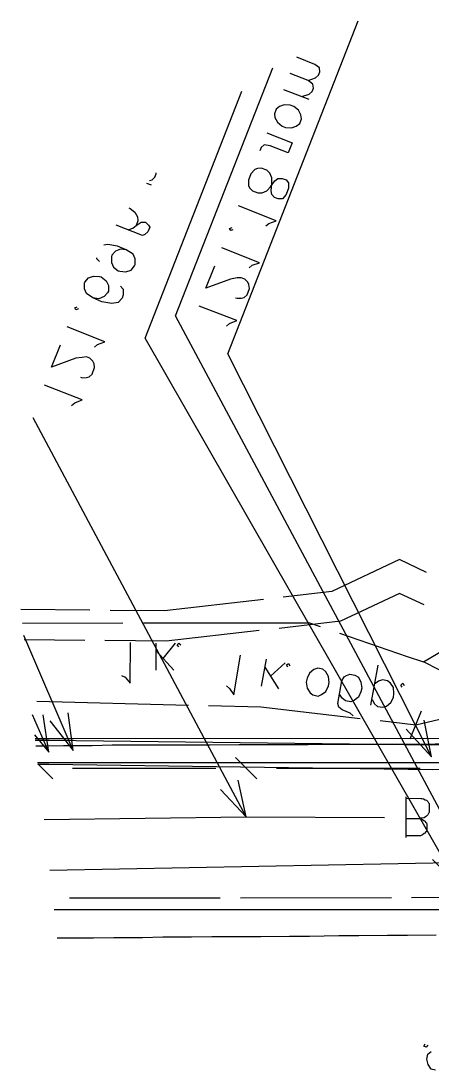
# Model space of a CAD drawing. Header units: metres. Extents: x 131 to 658, y 22 to 173.
# Drawn here: x 130.99 to 141.64, y 122.65 to 149.83 of the extents above; entities that cross this region are included whole.
import ezdxf

# ---------------------------------------------------------------- set-up
doc = ezdxf.new("R2010")
doc.units = ezdxf.units.M
for name, color, linetype in [('CURB', 7, 'Continuous'), ('ELECTR_CABLE', 7, 'Continuous'), ('ELECTR_CABLE_COMM', 7, 'Continuous'), ('SEWER', 7, 'Continuous'), ('WATER_PIPELINE', 7, 'Continuous')]:
    doc.layers.add(name, color=color, linetype=linetype)

msp = doc.modelspace()

# ---------------------------------------------------------------- linework, layer by layer
at = {"layer": 'CURB'}
for points in [[(131.37, 131.046), (131.563, 131.049), (132.085, 131.06), (132.318, 131.06), (132.828, 131.06), (133.35, 131.071), (134.104, 131.071), (134.626, 131.071), (135.369, 131.071), (135.891, 131.071), (136.634, 131.082), (137.167, 131.082), (137.911, 131.082), (138.432, 131.082), (139.176, 131.093), (139.708, 131.093), (140.452, 131.093), (140.973, 131.093), (141.717, 131.105), (142.238, 131.105), (142.993, 131.105), (143.514, 131.105), (144.258, 131.116)], [(131.844, 126.81), (132.462, 126.81), (132.984, 126.81), (133.727, 126.81), (134.249, 126.81), (135.003, 126.81), (135.525, 126.81), (136.268, 126.81), (136.801, 126.81), (137.544, 126.81), (138.066, 126.81), (138.821, 126.81), (139.342, 126.81), (140.086, 126.81), (140.607, 126.81), (141.362, 126.81), (141.883, 126.81), (142.627, 126.81), (143.159, 126.81), (143.903, 126.81), (144.424, 126.81), (145.179, 126.81)], [(141.75, 126.144), (141.007, 126.133), (140.485, 126.133), (139.742, 126.122), (139.22, 126.122), (138.465, 126.111), (137.944, 126.111), (137.2, 126.1), (136.679, 126.1), (135.935, 126.1), (135.403, 126.089), (134.659, 126.089), (134.138, 126.078), (133.394, 126.078), (132.862, 126.067), (132.118, 126.067), (131.927, 126.067)]]:
    msp.add_lwpolyline(points, dxfattribs=at)
at = {"layer": 'ELECTR_CABLE'}
for points in [[(140.973, 131.482), (141.628, 130.761), (136.346, 141.203), (139.728, 149.831)], [(141.495, 135.543), (140.796, 135.876), (140.796, 135.876), (139.042, 135.044), (139.042, 135.044), (137.777, 134.9)], [(137.267, 134.844), (134.704, 134.545), (134.704, 134.545), (133.294, 134.556)], [(141.439, 134.7), (140.796, 135), (140.796, 135), (139.264, 134.278), (139.264, 134.278), (137.678, 134.09)], [(132.773, 134.567), (130.986, 134.582)], [(131.023, 134.228), (133.627, 134.234)], [(137.156, 134.034), (134.748, 133.757), (134.748, 133.757), (133.161, 133.779)], [(134.16, 134.234), (138.465, 134.234), (138.465, 134.234), (138.743, 134.145)], [(141.417, 133.224), (143.082, 134.212)], [(131.73, 131.693), (132.34, 130.927), (131.058, 133.905)], [(132.64, 133.779), (131.07, 133.792)], [(139.242, 133.968), (140.995, 133.368), (140.995, 133.368), (141.417, 133.224)], [(133.594, 132.869), (133.683, 132.825), (133.683, 132.825), (133.816, 132.669), (133.816, 132.669), (133.827, 133.723)], [(134.493, 133.013), (134.493, 133.712)], [(134.948, 133.013), (134.493, 133.513)], [(134.67, 133.313), (134.992, 133.712)], [(135.081, 133.612), (135.037, 133.668), (135.037, 133.668), (135.081, 133.712), (135.081, 133.712), (135.125, 133.668)], [(136.313, 132.603), (136.39, 132.536), (136.39, 132.536), (136.501, 132.37), (136.501, 132.37), (136.679, 133.402)], [(137.223, 132.592), (137.345, 133.291)], [(137.456, 132.858), (137.833, 133.202)], [(143.182, 132.503), (142.638, 132.603), (142.638, 132.603), (141.417, 133.224)], [(137.666, 132.525), (137.311, 133.091)], [(137.899, 133.091), (137.866, 133.146), (137.866, 133.146), (137.922, 133.18), (137.922, 133.18), (137.955, 133.124)], [(138.554, 132.37), (138.687, 132.336), (138.687, 132.336), (138.776, 132.381), (138.776, 132.381), (138.887, 132.458), (138.887, 132.458), (138.954, 132.603), (138.954, 132.603), (138.976, 132.691), (138.976, 132.691), (138.954, 132.847), (138.954, 132.847), (138.887, 132.969), (138.887, 132.969), (138.809, 133.035), (138.809, 133.035), (138.676, 133.058), (138.676, 133.058), (138.576, 133.024), (138.576, 133.024), (138.465, 132.936), (138.465, 132.936), (138.399, 132.802), (138.399, 132.802), (138.377, 132.702), (138.377, 132.702), (138.399, 132.547), (138.399, 132.547), (138.477, 132.425), (138.477, 132.425), (138.554, 132.37)], [(140.052, 132.103), (140.241, 133.135)], [(139.597, 131.826), (139.52, 131.892), (139.52, 131.892), (139.309, 131.981), (139.309, 131.981), (139.22, 132.048), (139.22, 132.048), (139.198, 132.148), (139.198, 132.148), (139.298, 132.736), (139.298, 132.736), (139.364, 132.836), (139.364, 132.836), (139.42, 132.869), (139.42, 132.869), (139.509, 132.902), (139.509, 132.902), (139.642, 132.88), (139.642, 132.88), (139.73, 132.825), (139.73, 132.825), (139.797, 132.702), (139.797, 132.702), (139.819, 132.547), (139.819, 132.547), (139.797, 132.447), (139.797, 132.447), (139.73, 132.314), (139.73, 132.314), (139.675, 132.27), (139.675, 132.27), (139.619, 132.225), (139.619, 132.225), (139.531, 132.192), (139.531, 132.192), (139.398, 132.214), (139.398, 132.214), (139.309, 132.281), (139.309, 132.281), (139.242, 132.392)], [(140.086, 132.248), (140.152, 132.137), (140.152, 132.137), (140.23, 132.07), (140.23, 132.07), (140.363, 132.048), (140.363, 132.048), (140.463, 132.081), (140.463, 132.081), (140.574, 132.17), (140.574, 132.17), (140.64, 132.303), (140.64, 132.303), (140.651, 132.403), (140.651, 132.403), (140.64, 132.558), (140.64, 132.558), (140.563, 132.669), (140.563, 132.669), (140.485, 132.736), (140.485, 132.736), (140.352, 132.758), (140.352, 132.758), (140.252, 132.725), (140.252, 132.725), (140.152, 132.647)], [(140.862, 132.569), (140.829, 132.625), (140.829, 132.625), (140.885, 132.669), (140.885, 132.669), (140.918, 132.614)], [(131.397, 132.203), (135.325, 132.103)], [(140.296, 131.704), (141.217, 131.593), (141.217, 131.593), (144.147, 132.281)], [(131.339, 131.33), (131.707, 130.883), (131.282, 131.849)], [(131.707, 130.883), (131.563, 131.848)], [(132.34, 130.927), (132.207, 131.904)], [(135.847, 132.092), (137.2, 132.059), (137.2, 132.059), (139.775, 131.759)], [(141.073, 131.227), (141.362, 131.959)], [(131.35, 131.235), (132.34, 131.238), (147.853, 131.249), (158.639, 131.659), (166.873, 131.371), (168.826, 131.193)], [(141.628, 130.761), (141.439, 131.715)], [(131.354, 131.194), (131.707, 131.193), (141.628, 131.071), (148.985, 131.282), (156.165, 131.56), (161.192, 131.526), (167.428, 130.927), (171.589, 130.528)], [(131.418, 130.613), (132.34, 130.616), (147.864, 130.616), (158.639, 131.027), (166.829, 130.738), (168.771, 130.561)], [(131.423, 130.572), (131.707, 130.572), (141.639, 130.439), (148.996, 130.661), (156.165, 130.927), (161.158, 130.894), (167.361, 130.306), (171.523, 129.895)], [(136.146, 127.099), (132.24, 127.099)], [(140.585, 127.11), (136.679, 127.099)], [(145.024, 127.121), (141.106, 127.11)]]:
    msp.add_lwpolyline(points, dxfattribs=at)
at = {"layer": 'ELECTR_CABLE_COMM'}
for points in [[(136.546, 130.749), (137.101, 130.195)], [(131.422, 130.58), (131.807, 130.195)], [(132.318, 130.472), (136.035, 130.472)], [(137.611, 130.472), (141.328, 130.472)]]:
    msp.add_lwpolyline(points, dxfattribs=at)
at = {"layer": 'SEWER'}
for points in [[(138.432, 148.293), (138.621, 148.36), (138.621, 148.36), (138.698, 148.427), (138.698, 148.427), (138.732, 148.515), (138.732, 148.515), (138.721, 148.615), (138.721, 148.615), (138.599, 148.704), (138.599, 148.704), (138.133, 148.893)], [(141.905, 128.741), (142.571, 128.031), (134.992, 142.19), (137.516, 148.613)], [(138.266, 147.872), (138.454, 147.938), (138.454, 147.938), (138.532, 148.005), (138.532, 148.005), (138.565, 148.094), (138.565, 148.094), (138.554, 148.194), (138.554, 148.194), (138.432, 148.293), (138.432, 148.293), (137.966, 148.471)], [(141.65, 128.108), (142.338, 127.42), (134.204, 141.613), (136.711, 148.011)], [(138.454, 147.794), (137.8, 148.049)], [(138.21, 147.173), (138.255, 147.295), (138.255, 147.295), (138.243, 147.395), (138.243, 147.395), (138.177, 147.517), (138.177, 147.517), (138.055, 147.617), (138.055, 147.617), (137.966, 147.65), (137.966, 147.65), (137.811, 147.661), (137.811, 147.661), (137.689, 147.617), (137.689, 147.617), (137.6, 147.55), (137.6, 147.55), (137.555, 147.428), (137.555, 147.428), (137.567, 147.328), (137.567, 147.328), (137.633, 147.206), (137.633, 147.206), (137.755, 147.106), (137.755, 147.106), (137.844, 147.073), (137.844, 147.073), (137.999, 147.062), (137.999, 147.062), (138.121, 147.106), (138.121, 147.106), (138.21, 147.173)], [(137.356, 146.929), (138.01, 146.673), (138.01, 146.673), (137.911, 146.418), (137.911, 146.418), (137.445, 146.596), (137.445, 146.596), (137.289, 146.618), (137.289, 146.618), (137.211, 146.551), (137.211, 146.551), (137.178, 146.462)], [(137.855, 145.331), (137.766, 145.22), (137.766, 145.22), (137.655, 145.22), (137.655, 145.22), (137.555, 145.253), (137.555, 145.253), (137.489, 145.331), (137.489, 145.331), (137.467, 145.43), (137.467, 145.43), (137.489, 145.619), (137.489, 145.619), (137.489, 145.763), (137.489, 145.763), (137.433, 145.885), (137.433, 145.885), (137.356, 145.963), (137.356, 145.963), (137.211, 146.019), (137.211, 146.019), (137.112, 146.008), (137.112, 146.008), (137.045, 145.985), (137.045, 145.985), (136.945, 145.874), (136.945, 145.874), (136.879, 145.708), (136.879, 145.708), (136.879, 145.564), (136.879, 145.564), (136.912, 145.508), (136.912, 145.508), (136.99, 145.43), (136.99, 145.43), (137.123, 145.375), (137.123, 145.375), (137.234, 145.375), (137.234, 145.375), (137.356, 145.43), (137.356, 145.43), (137.456, 145.53), (137.456, 145.53), (137.567, 145.686), (137.567, 145.686), (137.644, 145.752), (137.644, 145.752), (137.755, 145.752), (137.755, 145.752), (137.855, 145.719), (137.855, 145.719), (137.922, 145.641), (137.922, 145.641), (137.922, 145.497), (137.922, 145.497), (137.855, 145.331)], [(137.334, 144.521), (137.411, 144.587), (137.411, 144.587), (137.6, 144.654), (137.6, 144.654), (136.623, 145.042)], [(136.479, 144.421), (136.424, 144.398), (136.424, 144.398), (136.39, 144.454), (136.39, 144.454), (136.457, 144.476)], [(136.901, 143.433), (136.978, 143.5), (136.978, 143.5), (137.167, 143.566), (137.167, 143.566), (136.191, 143.955)], [(136.546, 142.656), (136.59, 142.645), (136.59, 142.645), (136.701, 142.645), (136.701, 142.645), (136.768, 142.667), (136.768, 142.667), (136.845, 142.734), (136.845, 142.734), (136.912, 142.9), (136.912, 142.9), (136.89, 143), (136.89, 143), (136.867, 143.067), (136.867, 143.067), (136.79, 143.145), (136.79, 143.145), (136.69, 143.178), (136.69, 143.178), (136.59, 143.178), (136.59, 143.178), (136.413, 143.145), (136.413, 143.145), (135.78, 142.912), (135.78, 142.912), (136.013, 143.489)], [(136.313, 141.924), (136.39, 141.99), (136.39, 141.99), (136.579, 142.068), (136.579, 142.068), (135.602, 142.445)], [(131.731, 127.831), (142.571, 128.031)], [(141.528, 123.292), (141.484, 123.237), (141.484, 123.237), (141.428, 123.27), (141.428, 123.27), (141.462, 123.326)], [(141.728, 122.649), (141.617, 122.671), (141.617, 122.671), (141.539, 122.793), (141.539, 122.793), (141.506, 122.926), (141.506, 122.926), (141.528, 123.059), (141.528, 123.059), (141.617, 123.126)]]:
    msp.add_lwpolyline(points, dxfattribs=at)
at = {"layer": 'WATER_PIPELINE'}
for points in [[(134.314, 145.695), (134.382, 145.719), (134.459, 145.786), (134.493, 145.874), (134.491, 145.893)], [(134.371, 145.575), (134.249, 145.623)], [(133.784, 144.988), (133.816, 144.976), (133.938, 144.876), (134.005, 144.754), (134.016, 144.654), (133.971, 144.532)], [(133.971, 144.532), (134.104, 144.62), (134.215, 144.62), (134.293, 144.543), (134.326, 144.487), (134.271, 144.365), (134.193, 144.299), (134.138, 144.276), (133.454, 144.537)], [(133.76, 144.421), (133.882, 144.465), (133.971, 144.532)], [(133.716, 143.899), (133.483, 143.999), (133.239, 144.043), (133.136, 144.024)], [(133.716, 143.899), (133.561, 143.921), (133.439, 143.866), (133.339, 143.766), (133.328, 143.722), (133.328, 143.577), (133.383, 143.455), (133.505, 143.355), (133.55, 143.344), (133.705, 143.333), (133.838, 143.378), (133.927, 143.489), (133.949, 143.522), (133.949, 143.666), (133.894, 143.788), (133.716, 143.899)], [(132.939, 143.691), (132.939, 143.677), (133.017, 143.6)], [(133.561, 142.956), (133.638, 142.878), (133.638, 142.878), (133.638, 142.734), (133.638, 142.734), (133.605, 142.645), (133.605, 142.645), (133.505, 142.534), (133.505, 142.534), (133.339, 142.512), (133.339, 142.512), (133.083, 142.556), (133.083, 142.556), (132.85, 142.656), (132.85, 142.656), (132.684, 142.767), (132.684, 142.767), (132.629, 142.889), (132.629, 142.889), (132.629, 143.034), (132.629, 143.034), (132.64, 143.067), (132.64, 143.067), (132.739, 143.178), (132.739, 143.178), (132.862, 143.222), (132.862, 143.222), (133.017, 143.211), (133.017, 143.211), (133.061, 143.2), (133.061, 143.2), (133.194, 143.1), (133.194, 143.1), (133.25, 142.978), (133.25, 142.978), (133.25, 142.834), (133.25, 142.834), (133.228, 142.789), (133.228, 142.789), (133.139, 142.69), (133.139, 142.69), (133.006, 142.634), (133.006, 142.634), (132.85, 142.656)], [(132.473, 142.368), (132.407, 142.346), (132.407, 142.346), (132.384, 142.401), (132.384, 142.401), (132.44, 142.423)], [(132.895, 141.38), (132.973, 141.447), (132.973, 141.447), (133.161, 141.513), (133.161, 141.513), (132.185, 141.902)], [(132.529, 140.603), (132.584, 140.581), (132.584, 140.581), (132.684, 140.592), (132.684, 140.592), (132.751, 140.614), (132.751, 140.614), (132.828, 140.681), (132.828, 140.681), (132.895, 140.848), (132.895, 140.848), (132.884, 140.947), (132.884, 140.947), (132.85, 141.014), (132.85, 141.014), (132.773, 141.092), (132.773, 141.092), (132.684, 141.125), (132.684, 141.125), (132.573, 141.114), (132.573, 141.114), (132.407, 141.092), (132.407, 141.092), (131.774, 140.859), (131.774, 140.859), (132.007, 141.436)], [(132.296, 139.871), (132.384, 139.938), (132.384, 139.938), (132.573, 140.015), (132.573, 140.015), (131.597, 140.393)], [(136.157, 129.917), (136.823, 129.207), (131.302, 139.547)], [(136.823, 129.207), (136.612, 130.161)], [(140.973, 128.674), (140.973, 129.729)], [(140.973, 129.695), (141.351, 129.684), (141.351, 129.684), (141.384, 129.684), (141.384, 129.684), (141.417, 129.673), (141.417, 129.673), (141.462, 129.651), (141.462, 129.651), (141.495, 129.64), (141.495, 129.64), (141.528, 129.607), (141.528, 129.607), (141.55, 129.573), (141.55, 129.573), (141.561, 129.551), (141.561, 129.551), (141.561, 129.529), (141.561, 129.529), (141.561, 129.329), (141.561, 129.329), (141.55, 129.296), (141.55, 129.296), (141.528, 129.263), (141.528, 129.263), (141.495, 129.229), (141.495, 129.229), (141.473, 129.207), (141.473, 129.207), (141.439, 129.185), (141.439, 129.185), (141.384, 129.174), (141.384, 129.174), (141.351, 129.174), (141.351, 129.174), (141.306, 129.163), (141.306, 129.163), (141.362, 129.152), (141.362, 129.152), (141.395, 129.14), (141.395, 129.14), (141.428, 129.118), (141.428, 129.118), (141.462, 129.096), (141.462, 129.096), (141.473, 129.074), (141.473, 129.074), (141.495, 129.052), (141.495, 129.052), (141.506, 129.018), (141.506, 129.018), (141.506, 128.996), (141.506, 128.996), (141.506, 128.874), (141.506, 128.874), (141.506, 128.863), (141.506, 128.863), (141.495, 128.83), (141.495, 128.83), (141.473, 128.808), (141.473, 128.808), (141.462, 128.785), (141.462, 128.785), (141.439, 128.774), (141.439, 128.774), (141.395, 128.741), (141.395, 128.741), (141.339, 128.719), (141.339, 128.719), (141.306, 128.719), (141.306, 128.719), (140.973, 128.719)], [(131.583, 129.137), (136.823, 129.207)], [(136.823, 129.207), (140.407, 129.196)], [(140.973, 129.163), (141.306, 129.163)]]:
    msp.add_lwpolyline(points, dxfattribs=at)

doc.saveas('drawing.dxf')
